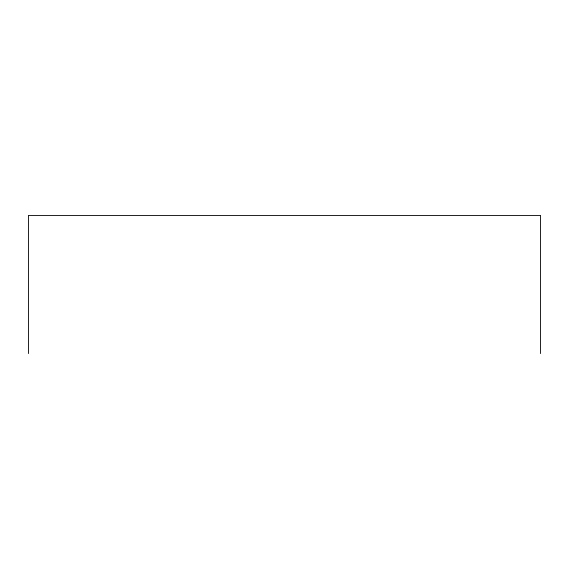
<?xml version="1.0" encoding="UTF-8"?>
<svg xmlns="http://www.w3.org/2000/svg" width="569" height="569" viewBox="0 0 569 569"><rect width="100%" height="100%" fill="white"/><g stroke="black" fill="none" stroke-linecap="round" stroke-linejoin="round"><path stroke-width="0.85" d="M540.55 353.569L540.55 215.431L28.45 215.431L28.45 353.569"/></g></svg>
